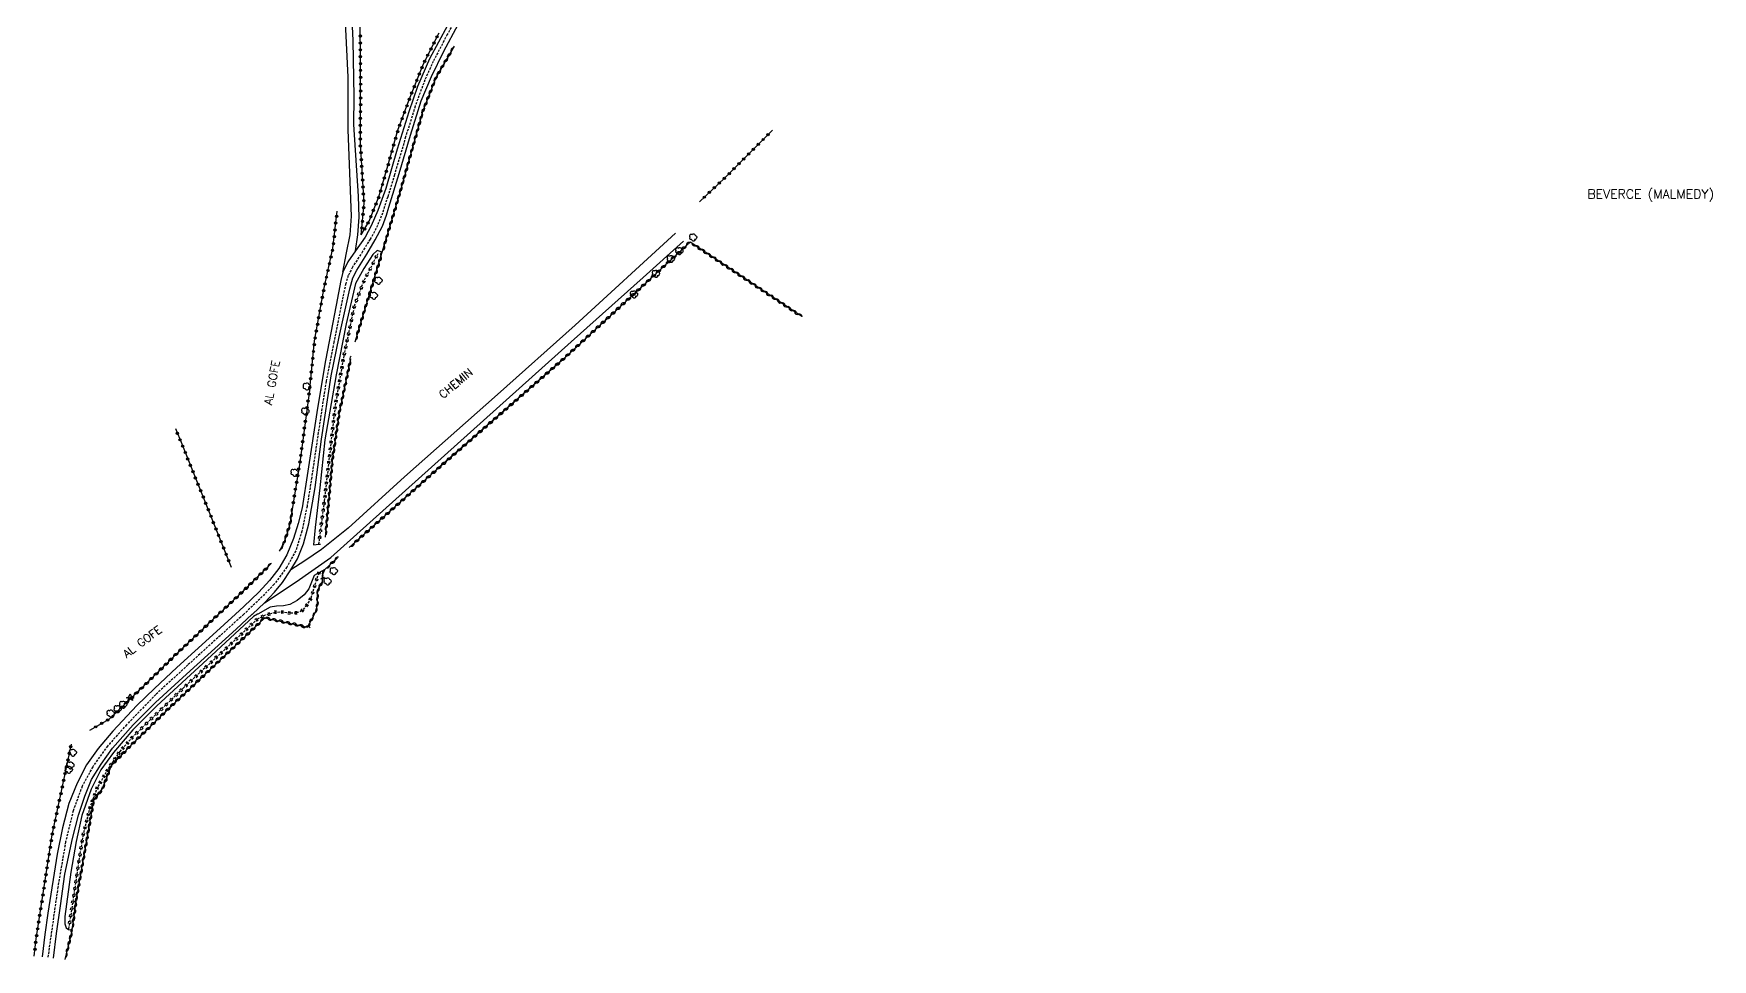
# Model space of a CAD drawing. Header units: millimetres. Extents: x 270000 to 271001, y 126000 to 127000.
# Drawn here: x 270116.8 to 270484, y 126595.5 to 126797.9 of the extents above; entities that cross this region are included whole.
import ezdxf
from ezdxf.enums import TextEntityAlignment as Align

# ---------------------------------------------------------------- set-up
doc = ezdxf.new("R2010")
doc.units = ezdxf.units.MM
doc.linetypes.add('DASHED', pattern=[0.75, 0.5, -0.25])
doc.layers.get('0').update_dxf_attribs({"linetype": 'CONTINUOUS'})
for name, color, linetype in [('W0001', 6, 'DASHED'), ('W0008', 7, 'CONTINUOUS'), ('W0071', 7, 'CONTINUOUS'), ('W0120', 7, 'CONTINUOUS'), ('W0211', 2, 'CONTINUOUS'), ('W0220', 5, 'DASHED'), ('W0300', 7, 'CONTINUOUS'), ('W0303', 7, 'CONTINUOUS'), ('W0310', 3, 'CONTINUOUS'), ('W0323', 7, 'CONTINUOUS'), ('W0980', 7, 'CONTINUOUS'), ('W0989', 7, 'CONTINUOUS')]:
    doc.layers.add(name, color=color, linetype=linetype)
doc.styles.get("Standard").update_dxf_attribs({"font": 'romans.shx', "width": 0.85})

# ---------------------------------------------------------------- blocks, each defined once
blk = doc.blocks.new('T300')
for p, q in [((-0.8, 0.51), (-0.86, 0.34)), ((-0.86, 0.34), (-0.86, 0.17)), ((-0.86, 0.17), (-0.74, 0.06)), ((-0.69, 0.63), (-0.8, 0.51)), ((-0.8, -0.06), (-0.74, 0.06)), ((-0.74, 0.06), (-0.69, 0.11)), ((-0.57, 0.69), (-0.69, 0.63)), ((-0.46, 0.69), (-0.57, 0.69)), ((-0.29, 0.63), (-0.46, 0.69)), ((-0.29, 0.63), (-0.17, 0.74)), ((-0.23, 0.57), (-0.29, 0.63)), ((-0.17, 0.74), (-0.06, 0.8)), ((-0.06, 0.8), (0.06, 0.8)), ((0.06, 0.8), (0.23, 0.74)), ((0.23, 0.74), (0.34, 0.63)), ((0.34, 0.63), (0.4, 0.51)), ((0.46, 0.46), (0.34, 0.46)), ((0.4, 0.51), (0.4, 0.46)), ((0.57, 0.4), (0.46, 0.46)), ((0.57, 0.4), (0.69, 0.29)), ((0.69, 0.29), (0.74, 0.17)), ((0.74, 0.06), (0.69, -0.17)), ((0.74, 0.17), (0.74, 0.06)), ((-0.8, -0.17), (-0.8, -0.06)), ((-0.8, -0.23), (-0.8, -0.17)), ((-0.74, -0.34), (-0.8, -0.23)), ((-0.69, -0.4), (-0.74, -0.34)), ((-0.51, -0.46), (-0.69, -0.4)), ((-0.4, -0.46), (-0.51, -0.46)), ((-0.4, -0.46), (-0.34, -0.46)), ((-0.34, -0.46), (-0.34, -0.4)), ((-0.34, -0.51), (-0.34, -0.46)), ((-0.29, -0.63), (-0.34, -0.51)), ((-0.17, -0.74), (-0.29, -0.63)), ((-0.06, -0.8), (-0.17, -0.74)), ((0.06, -0.8), (-0.06, -0.8)), ((0.17, -0.74), (0.06, -0.8)), ((0.23, -0.69), (0.17, -0.74)), ((0.29, -0.46), (0.23, -0.46)), ((0.29, -0.63), (0.23, -0.69)), ((0.46, -0.4), (0.29, -0.46)), ((0.34, -0.51), (0.29, -0.63)), ((0.34, -0.51), (0.34, -0.46)), ((0.57, -0.34), (0.46, -0.4)), ((0.63, -0.29), (0.57, -0.34)), ((0.69, -0.17), (0.63, -0.29))]:
    blk.add_line(p, q)
blk = doc.blocks.new('T303')
for p, q in [((-0.77, 0), (-0.28, 0.21)), ((-0.28, -0.21), (-0.77, 0)), ((-0.28, 0.21), (0, 0.83)), ((0, 0.83), (0.28, 0.21)), ((0.28, 0.21), (0.83, 0)), ((0.83, 0), (0.28, -0.21)), ((-0.49, -0.63), (-0.28, -0.21)), ((0, -0.35), (-0.49, -0.63)), ((0.56, -0.63), (0, -0.35)), ((0.28, -0.21), (0.56, -0.63))]:
    blk.add_line(p, q)
blk = doc.blocks.new('t323o')
at = {"color": 0, "linetype": 'Continuous'}
for radius in [0.25, 0.15]:
    blk.add_circle((0, 0), radius, dxfattribs=at)
blk = doc.blocks.new('t310o')
at = {"color": 0, "linetype": 'Continuous'}
for centre, start, end in [((-0.5, 0.38), 216.8699, 323.1304), ((0.5, -0.37), 36.8699, 143.1303)]:
    blk.add_arc(centre, 0.625, start, end, dxfattribs=at)
blk = doc.blocks.new('t220o')
at = {"color": 0, "linetype": 'Continuous'}
for p, q in [((-0.25, 0.25), (0.25, 0.25)), ((-0.25, -0.25), (0.25, -0.25))]:
    blk.add_line(p, q, dxfattribs=at)

msp = doc.modelspace()

# ---------------------------------------------------------------- linework, layer by layer
at = {"layer": 'W0001'}
for points in [[(270210.58, 126803.9), (270207.27, 126797.71), (270204.19, 126791.85), (270202.39, 126787.81), (270200.22, 126782.04), (270198.17, 126775.33), (270195.7, 126767.04), (270194.24, 126762.24), (270193.12, 126758.7), (270191.99, 126755.99), (270191.38, 126754.65), (270190.4, 126753.01), (270188.76, 126750.3), (270186.56, 126746.9), (270185.61, 126745.04), (270185.07, 126743.26), (270184.44, 126740.37), (270182.46, 126730.49), (270180.76, 126721.92), (270179.07, 126710.7), (270177.62, 126700.89), (270176.6, 126694.58), (270175.47, 126689.15), (270174.12, 126684.88), (270172.19, 126681.32), (270169.41, 126677.54), (270166.28, 126674.32), (270162.77, 126671.02), (270162.75, 126671)], [(270162.75, 126671), (270162.09, 126670.38), (270150.56, 126659.94), (270143.54, 126653.45), (270137.13, 126646.84), (270132.98, 126642.19), (270129.72, 126637.66), (270127.41, 126633.38), (270125.45, 126628.03), (270123.79, 126621.22), (270122.09, 126611.36), (270119.91, 126595.97)]]:
    msp.add_lwpolyline(points, dxfattribs=at)
at = {"layer": 'W0008'}
for points in [[(270207.32, 126799.66), (270203.39, 126792.39), (270200.79, 126786.35), (270198.88, 126780.8), (270196.33, 126772.66), (270193.81, 126764.07), (270192.09, 126759.23), (270190.66, 126755.89), (270189.35, 126753.4), (270187.2, 126750.43), (270185.49, 126748.01), (270184.43, 126745.74), (270184.02, 126743.96), (270182.96, 126738.53), (270180.61, 126726.46), (270178.87, 126716.05), (270176.75, 126702.27), (270175.57, 126694.22), (270174.63, 126690.8), (270173.66, 126687.54), (270172.17, 126684), (270170.43, 126681.02), (270168.41, 126678.39), (270166.05, 126675.85), (270162.77, 126672.68), (270160.96, 126671.02), (270160.93, 126671)], [(270164.62, 126671), (270164.65, 126671.02), (270167.31, 126673.51), (270169.52, 126675.83), (270171.23, 126677.95), (270173.07, 126680.68), (270174.48, 126683.14), (270175.84, 126686.4), (270176.97, 126690.77), (270178.38, 126698.72), (270179.73, 126709.23), (270181.91, 126723.14), (270183.62, 126731.64), (270185.97, 126742.15), (270186.65, 126744.51), (270187.46, 126746.19), (270189.69, 126749.69), (270191.53, 126752.85), (270193.1, 126755.86), (270193.98, 126758.22), (270194.52, 126760), (270196.73, 126767.33), (270199.23, 126775.72), (270201.59, 126783.21), (270203.83, 126788.52), (270206.53, 126794.07), (270209.68, 126799.91)], [(270160.93, 126671), (270156.01, 126666.5), (270148.11, 126659.34), (270143.26, 126654.75), (270139.34, 126651.06), (270134.13, 126645.44), (270130.89, 126641.62), (270128.39, 126638.09), (270126.29, 126634.06), (270124.51, 126629.59), (270123.1, 126624.31), (270121.98, 126618.56), (270119.9, 126605.63), (270119.22, 126600.95), (270118.68, 126596.11)], [(270121.13, 126595.83), (270121.79, 126601.19), (270122.66, 126607.25), (270123.65, 126614.2), (270125.29, 126621.94), (270126.62, 126627.04), (270127.99, 126631.26), (270129.44, 126634.85), (270131.59, 126638.23), (270134.06, 126641.7), (270138.59, 126646.8), (270143.48, 126651.72), (270150.23, 126657.9), (270161.08, 126667.7), (270164.62, 126671)]]:
    msp.add_lwpolyline(points, dxfattribs=at)
at = {"layer": 'W0071'}
for points in [[(270184.43, 126745.74), (270185.25, 126749.99), (270186.07, 126753.91), (270186.36, 126758.04), (270185.63, 126776.89), (270185.59, 126788.4), (270184.31, 126815.51)], [(270187.2, 126750.43), (270187.72, 126753.9), (270188, 126757.83), (270187.85, 126762.42), (270186.84, 126778.02), (270186.92, 126784.09), (270186.68, 126796.43), (270186.18, 126807.22)], [(270167.31, 126673.51), (270174.25, 126678.05), (270181.78, 126683.42), (270234.34, 126730.53), (270250.12, 126744.62), (270258.91, 126752.57)], [(270257.23, 126754.32), (270235.26, 126734.18), (270218.26, 126719), (270197.92, 126701.03), (270185.57, 126689.83), (270179.73, 126685.15), (270176.09, 126682.69), (270173.07, 126680.68)]]:
    msp.add_lwpolyline(points, dxfattribs=at)
at = {"layer": 'W0120'}
for points in [[(270177.99, 126686.14), (270179.2, 126686.29), (270179.53, 126686.33)], [(270180.48, 126680.81), (270179.15, 126680.03), (270178.18, 126679.46)]]:
    msp.add_lwpolyline(points, dxfattribs=at)
at = {"layer": 'W0211'}
for points in [[(270193.07, 126750.14), (270191.95, 126750.54), (270190.98, 126749.65), (270189.01, 126746.57), (270187.19, 126743.33), (270185.17, 126734.51), (270183, 126723.32), (270180.52, 126709.14), (270179.37, 126698.62), (270178.4, 126689.99), (270177.99, 126686.14)], [(270178.18, 126679.46), (270176.99, 126676.53), (270175.95, 126675.26), (270174.42, 126673.98), (270172.83, 126673.09), (270171.44, 126672.8), (270169.95, 126672.77), (270168.57, 126672.53), (270165.84, 126671.02), (270165.8, 126671)], [(270165.8, 126671), (270164.9, 126670.5), (270155.72, 126661.95), (270143.78, 126650.97), (270138.49, 126645.76), (270134.26, 126640.79), (270131.51, 126636.98), (270129.35, 126632.77), (270127.31, 126627), (270126.09, 126621.32), (270124.97, 126614.6), (270123.6, 126604.89), (270123.61, 126603.28), (270123.93, 126602.42), (270124.43, 126602.11), (270124.44, 126602.11), (270125.24, 126602.03)]]:
    msp.add_lwpolyline(points, dxfattribs=at)
at = {"layer": 'W0220'}
for points in [[(270179.2, 126686.29), (270180.45, 126695.82), (270182.83, 126716.66), (270184.7, 126727.45), (270186.99, 126738.35), (270188.85, 126743.4), (270192.16, 126749.89)], [(270179.15, 126680.03), (270177.43, 126674.51), (270176.55, 126672.98), (270175.46, 126671.73), (270174.27, 126671.26), (270172.91, 126671.2), (270171.4, 126671.44), (270169.61, 126671.38), (270168.34, 126671.02), (270168.26, 126671)], [(270168.26, 126671), (270167.47, 126670.78), (270165.82, 126669.99), (270149.48, 126654.8), (270138.45, 126644.17), (270135.65, 126640.98), (270133.38, 126637.67), (270130.77, 126633.21), (270129.11, 126628.82), (270127.62, 126622.84), (270126.63, 126616.83), (270124.44, 126602.11)]]:
    msp.add_lwpolyline(points, dxfattribs=at)
at = {"layer": 'W0310'}
for points in [[(270193.07, 126750.14), (270196.87, 126762.98), (270201.92, 126780.89), (270204.82, 126788.35), (270208.83, 126795.21)], [(270260.37, 126752.36), (270232.9, 126727), (270205.24, 126702.85), (270185.81, 126685.56)], [(270284.8, 126736.05), (270284.38, 126736.36), (270260.37, 126752.36)], [(270187.11, 126730.54), (270189.14, 126737.35), (270193.07, 126750.14)], [(270180.62, 126687.81), (270182.22, 126705.25), (270183.67, 126715.11), (270186.17, 126726.83)], [(270173.38, 126693.88), (270172.92, 126690.96), (270172.25, 126688.7), (270171.42, 126686.37), (270170.5, 126684.76)], [(270168.79, 126682.06), (270163.45, 126676.85), (270157.28, 126671.02), (270157.25, 126671)], [(270183.27, 126683.29), (270180.48, 126680.81)], [(270178.22, 126671), (270178.24, 126671.02), (270178.45, 126671.42), (270178.87, 126673.03), (270178.91, 126675.07), (270179, 126676.33), (270179.97, 126678.18), (270179.96, 126679.52), (270180.48, 126680.81)], [(270125.24, 126602.03), (270126.23, 126609.19), (270129.95, 126630.34), (270131.81, 126632.72), (270133.8, 126637.96), (270138.05, 126642.3), (270146.06, 126650.11), (270167.38, 126670.19), (270176.71, 126668.16), (270178.22, 126671)], [(270157.25, 126671), (270147.59, 126661.88), (270141.13, 126655.54), (270133.35, 126648.09)], [(270125.24, 126602.03), (270123.66, 126595.54)]]:
    msp.add_lwpolyline(points, dxfattribs=at)
at = {"layer": 'W0323'}
for points in [[(270188.47, 126753.92), (270189.07, 126760.82), (270188.26, 126773.85), (270188.33, 126783.77), (270188.23, 126808.91), (270188.84, 126820.26), (270189.56, 126829.53), (270189.84, 126838.11), (270189.23, 126844.69), (270187.76, 126855.13), (270185.43, 126864.5), (270185.21, 126870.12), (270186.09, 126875), (270186.1, 126875.1), (270186.78, 126879.1), (270189.39, 126880.68), (270194.28, 126883.91), (270199.98, 126887.71), (270203.74, 126890.95), (270208.03, 126893.76)], [(270188.47, 126753.92), (270190.16, 126756.93), (270192.33, 126762.22), (270194.28, 126769.01), (270196.49, 126776.82), (270198.87, 126783.32), (270202.05, 126791.3), (270205.49, 126798.09)], [(270278.42, 126776.83), (270267.93, 126766.29), (270262.42, 126761.15)], [(270177.26, 126720.97), (270178.26, 126730.76), (270180.26, 126741.98), (270182.28, 126751.02), (270183.19, 126759.13)], [(270177.26, 126720.97), (270175.04, 126704.19), (270173.62, 126695.69), (270173.38, 126693.88)], [(270147.8, 126711.61), (270149.2, 126708.22), (270154.64, 126694.74), (270160.03, 126681.29)], [(270129.08, 126645.63), (270133.35, 126648.09)], [(270116.89, 126596.27), (270117.34, 126600.02), (270120.86, 126622.79), (270125.05, 126642.62)]]:
    msp.add_lwpolyline(points, dxfattribs=at)

# ---------------------------------------------------------------- block references
at = {"layer": 'W0220'}
for p, rotation in [((270191.1, 126747.8), 62.98142969706326), ((270191.78, 126749.14), 62.98142969706326), ((270189.73, 126745.13), 62.98142969706326), ((270190.42, 126746.47), 62.98142969706326), ((270187.97, 126741), 69.7556738629917), ((270188.49, 126742.41), 69.7556738629917), ((270189.05, 126743.79), 62.98142969706326), ((270186.65, 126736.71), 78.12563506861862), ((270186.95, 126738.18), 78.12563506861862), ((270187.45, 126739.59), 69.7556738629917), ((270186.03, 126733.77), 78.12563506861862), ((270186.34, 126735.24), 78.12563506861862), ((270185.1, 126729.37), 78.12563506861862), ((270185.41, 126730.84), 78.12563506861862), ((270185.72, 126732.31), 78.12563506861862), ((270184.52, 126726.43), 80.19180625016863), ((270184.79, 126727.9), 78.12563506861862), ((270183.76, 126721.99), 80.19180625016863), ((270184.01, 126723.47), 80.19180625016863), ((270184.27, 126724.95), 80.19180625016863), ((270183.24, 126719.04), 80.19180625016863), ((270183.5, 126720.52), 80.19180625016863), ((270182.6, 126714.59), 83.46096281029168), ((270182.77, 126716.08), 83.46096281029168), ((270182.99, 126717.56), 80.19180625016863), ((270182.25, 126711.61), 83.46096281029168), ((270182.42, 126713.1), 83.46096281029168), ((270181.91, 126708.62), 83.46096281029168), ((270182.08, 126710.12), 83.46096281029168), ((270181.4, 126704.15), 83.46096281029168), ((270181.57, 126705.64), 83.46096281029168), ((270181.74, 126707.13), 83.46096281029168), ((270181.06, 126701.17), 83.46096281029168), ((270181.23, 126702.66), 83.46096281029168), ((270180.55, 126696.7), 83.46096281029168), ((270180.72, 126698.19), 83.46096281029168), ((270180.89, 126699.68), 83.46096281029168), ((270180.17, 126693.73), 82.54238804753761), ((270180.37, 126695.21), 82.54238804753761), ((270179.59, 126689.26), 82.54238804753761), ((270179.78, 126690.75), 82.54238804753761), ((270179.98, 126692.24), 82.54238804753761), ((270179.39, 126687.78), 82.54238804753761), ((270178.68, 126678.53), 252.6897049226786), ((270179.13, 126679.96), 252.6897049226786), ((270177.28, 126674.26), 240.3157277563913), ((270177.79, 126675.67), 252.6897049226786), ((270178.23, 126677.1), 252.6897049226786), ((270166.83, 126670.47), 205.6806239752597), ((270168.23, 126670.99), 195.8494392341186), ((270169.7, 126671.39), 181.8888911262461), ((270171.2, 126671.44), 181.8888911262461), ((270172.69, 126671.24), 170.926013330909), ((270174.18, 126671.26), 182.6082910168624), ((270175.55, 126671.83), 228.7589109936796), ((270176.54, 126672.96), 228.7589109936796), ((270163.35, 126667.69), 222.90350785634), ((270164.45, 126668.71), 222.90350785634), ((270165.54, 126669.73), 222.90350785634), ((270158.95, 126663.6), 222.90350785634), ((270160.05, 126664.62), 222.90350785634), ((270161.15, 126665.64), 222.90350785634), ((270162.25, 126666.66), 222.90350785634), ((270154.56, 126659.52), 222.90350785634), ((270155.66, 126660.54), 222.90350785634), ((270156.75, 126661.56), 222.90350785634), ((270157.85, 126662.58), 222.90350785634), ((270151.26, 126656.45), 222.90350785634), ((270152.36, 126657.47), 222.90350785634), ((270153.46, 126658.49), 222.90350785634), ((270146.91, 126652.32), 223.9287554017546), ((270147.99, 126653.36), 223.9287554017546), ((270149.07, 126654.4), 223.9287554017546), ((270150.16, 126655.43), 222.90350785634), ((270143.67, 126649.2), 223.9287554017546), ((270144.75, 126650.24), 223.9287554017546), ((270145.83, 126651.28), 223.9287554017546), ((270139.35, 126645.04), 223.9287554017546), ((270140.43, 126646.08), 223.9287554017546), ((270141.51, 126647.12), 223.9287554017546), ((270142.59, 126648.16), 223.9287554017546), ((270136.31, 126641.72), 228.7861819564226), ((270137.29, 126642.85), 228.7861819564226), ((270138.28, 126643.98), 228.7861819564226), ((270133.66, 126638.09), 235.4774916604991), ((270134.51, 126639.32), 235.4774916604991), ((270135.36, 126640.56), 235.4774916604991), ((270131.36, 126634.23), 239.6390144355274), ((270132.12, 126635.52), 239.6390144355274), ((270132.88, 126636.81), 239.6390144355274), ((270129.59, 126630.1), 249.3753627839705), ((270130.12, 126631.5), 249.3753627839705), ((270130.65, 126632.91), 249.3753627839705), ((270128.72, 126627.24), 255.9930626802638), ((270129.08, 126628.69), 255.9930626802638), ((270127.63, 126622.87), 255.9930626802638), ((270127.99, 126624.32), 255.9930626802638), ((270128.35, 126625.78), 255.9930626802638), ((270127.14, 126619.91), 260.6567378020101), ((270127.38, 126621.39), 260.6567378020101), ((270126.43, 126615.47), 261.5393099878656), ((270126.65, 126616.95), 260.6567378020101), ((270126.9, 126618.43), 260.6567378020101), ((270125.99, 126612.5), 261.5393099878656), ((270126.21, 126613.98), 261.5393099878656), ((270125.55, 126609.53), 261.5393099878656), ((270125.77, 126611.02), 261.5393099878656), ((270124.88, 126605.08), 261.5393099878656), ((270125.11, 126606.56), 261.5393099878656), ((270125.33, 126608.05), 261.5393099878656), ((270124.66, 126603.6), 261.5393099878656)]:
    msp.add_blockref('t220o', p, dxfattribs=dict(at, rotation=rotation))
at = {"layer": 'W0300', "rotation": 359.9999899820874}
for p in [(270261.11, 126753.34), (270256.23, 126748.65), (270258.08, 126750.37), (270192.26, 126743.91), (270252.95, 126745.4), (270191.24, 126740.62), (270248.17, 126740.89), (270176.6, 126720.76), (270176.27, 126715.32), (270173.92, 126701.92), (270181.13, 126678.15), (270182.49, 126680.4), (270133.69, 126649.27), (270135.24, 126650.26), (270136.43, 126651.21), (270125.42, 126640.71), (270124.53, 126636.99), (270124.87, 126637.94)]:
    msp.add_blockref('T300', p, dxfattribs=at)
at = {"layer": 'W0303', "rotation": 359.9999899820874}
msp.add_blockref('T303', (270137.91, 126652.75), dxfattribs=at)
at = {"layer": 'W0310'}
for p, rotation in [((270206.58, 126791.37), 59.65023127232154), ((270207.34, 126792.66), 59.65023127232154), ((270208.1, 126793.95), 59.65023127232154), ((270204.45, 126787.41), 68.79217000311206), ((270205.07, 126788.78), 59.65023127232154), ((270205.82, 126790.07), 59.65023127232154), ((270203.37, 126784.62), 68.79217000311206), ((270203.91, 126786.01), 68.79217000311206), ((270201.79, 126780.41), 74.2402415383335), ((270202.28, 126781.82), 68.79217000311206), ((270202.82, 126783.22), 68.79217000311206), ((270200.97, 126777.52), 74.2402415383335), ((270201.38, 126778.96), 74.2402415383335), ((270199.75, 126773.19), 74.2402415383335), ((270200.16, 126774.63), 74.2402415383335), ((270200.56, 126776.07), 74.2402415383335), ((270198.93, 126770.3), 74.2402415383335), ((270199.34, 126771.74), 74.2402415383335), ((270197.71, 126765.97), 74.2402415383335), ((270198.12, 126767.41), 74.2402415383335), ((270198.53, 126768.86), 74.2402415383335), ((270196.47, 126761.64), 73.52115457442738), ((270196.9, 126763.08), 74.2402415383335), ((270197.3, 126764.53), 74.2402415383335), ((270195.62, 126758.77), 73.52115457442738), ((270196.05, 126760.2), 73.52115457442738), ((270194.34, 126754.45), 73.52115457442738), ((270194.77, 126755.89), 73.52115457442738), ((270195.2, 126757.33), 73.52115457442738), ((270193.49, 126751.57), 73.52115457442738), ((270193.92, 126753.01), 73.52115457442738), ((270259.55, 126751.6), 222.7137215750153), ((270261.62, 126751.53), 146.3198440000285), ((270192.34, 126747.77), 72.93758888805293), ((270192.78, 126749.2), 72.93758888805293), ((270255.14, 126747.53), 222.7137215750153), ((270256.24, 126748.55), 222.7137215750153), ((270257.34, 126749.57), 222.7137215750153), ((270258.45, 126750.59), 222.7137215750153), ((270262.86, 126750.7), 146.3198440000285), ((270264.11, 126749.86), 146.3198440000285), ((270265.36, 126749.03), 146.3198440000285), ((270266.61, 126748.2), 146.3198440000285), ((270267.86, 126747.37), 146.3198440000285), ((270191.02, 126743.47), 72.93758888805293), ((270191.46, 126744.9), 72.93758888805293), ((270191.9, 126746.33), 72.93758888805293), ((270250.73, 126743.46), 222.7137215750153), ((270251.83, 126744.48), 222.7137215750153), ((270252.94, 126745.5), 222.7137215750153), ((270254.04, 126746.52), 222.7137215750153), ((270269.1, 126746.54), 146.3198440000285), ((270270.35, 126745.71), 146.3198440000285), ((270271.6, 126744.87), 146.3198440000285), ((270272.85, 126744.04), 146.3198440000285), ((270190.14, 126740.6), 72.93758888805293), ((270190.58, 126742.03), 72.93758888805293), ((270247.43, 126740.41), 222.7137215750153), ((270248.53, 126741.43), 222.7137215750153), ((270249.63, 126742.45), 222.7137215750153), ((270274.1, 126743.21), 146.3198440000285), ((270275.35, 126742.38), 146.3198440000285), ((270276.59, 126741.55), 146.3198440000285), ((270277.84, 126740.71), 146.3198440000285), ((270279.09, 126739.88), 146.3198440000285), ((270188.83, 126736.29), 73.40196993756237), ((270189.26, 126737.73), 72.93758888805293), ((270189.7, 126739.16), 72.93758888805293), ((270243.02, 126736.34), 222.7137215750153), ((270244.12, 126737.36), 222.7137215750153), ((270245.22, 126738.38), 222.7137215750153), ((270246.32, 126739.39), 222.7137215750153), ((270280.34, 126739.05), 146.3198440000285), ((270281.59, 126738.22), 146.3198440000285), ((270282.83, 126737.39), 146.3198440000285), ((270284.08, 126736.56), 146.3198440000285), ((270187.97, 126733.42), 73.40196993756237), ((270188.4, 126734.86), 73.40196993756237), ((270239.71, 126733.29), 222.7137215750153), ((270240.81, 126734.31), 222.7137215750153), ((270241.91, 126735.32), 222.7137215750153), ((270187.54, 126731.98), 73.40196993756237), ((270235.3, 126729.22), 222.7137215750153), ((270236.4, 126730.24), 222.7137215750153), ((270237.51, 126731.25), 222.7137215750153), ((270238.61, 126732.27), 222.7137215750153), ((270185.76, 126724.91), 77.93397299163809), ((270186.08, 126726.38), 77.93397299163809), ((270230.84, 126725.21), 221.1250022168776), ((270231.97, 126726.19), 221.1250022168776), ((270233.1, 126727.18), 222.7137215750153), ((270234.2, 126728.2), 222.7137215750153), ((270185.14, 126721.98), 77.93397299163809), ((270185.45, 126723.44), 77.93397299163809), ((270227.45, 126722.25), 221.1250022168776), ((270228.58, 126723.23), 221.1250022168776), ((270229.71, 126724.22), 221.1250022168776), ((270184.2, 126717.58), 77.93397299163809), ((270184.51, 126719.04), 77.93397299163809), ((270184.82, 126720.51), 77.93397299163809), ((270222.93, 126718.3), 221.1250022168776), ((270224.06, 126719.29), 221.1250022168776), ((270225.19, 126720.27), 221.1250022168776), ((270226.32, 126721.26), 221.1250022168776), ((270183.6, 126714.64), 81.61705085704072), ((270183.88, 126716.11), 77.93397299163809), ((270218.41, 126714.35), 221.1250022168776), ((270219.54, 126715.34), 221.1250022168776), ((270220.67, 126716.33), 221.1250022168776), ((270221.8, 126717.31), 221.1250022168776), ((270182.94, 126710.19), 81.61705085704072), ((270183.16, 126711.67), 81.61705085704072), ((270183.38, 126713.15), 81.61705085704072), ((270213.89, 126710.41), 221.1250022168776), ((270215.02, 126711.39), 221.1250022168776), ((270216.15, 126712.38), 221.1250022168776), ((270217.28, 126713.37), 221.1250022168776), ((270182.51, 126707.22), 81.61705085704072), ((270182.73, 126708.7), 81.61705085704072), ((270210.5, 126707.45), 221.1250022168776), ((270211.63, 126708.43), 221.1250022168776), ((270212.76, 126709.42), 221.1250022168776), ((270182.12, 126704.24), 84.75818005309264), ((270182.29, 126705.73), 81.61705085704072), ((270205.98, 126703.5), 221.1250022168776), ((270207.11, 126704.49), 221.1250022168776), ((270208.24, 126705.47), 221.1250022168776), ((270209.37, 126706.46), 221.1250022168776), ((270181.71, 126699.76), 84.75818005309264), ((270181.85, 126701.26), 84.75818005309264), ((270181.99, 126702.75), 84.75818005309264), ((270201.5, 126699.52), 221.6732284874304), ((270202.62, 126700.52), 221.6732284874304), ((270203.74, 126701.51), 221.6732284874304), ((270204.86, 126702.51), 221.6732284874304), ((270181.44, 126696.77), 84.75818005309264), ((270181.58, 126698.27), 84.75818005309264), ((270198.14, 126696.53), 221.6732284874304), ((270199.26, 126697.52), 221.6732284874304), ((270200.38, 126698.52), 221.6732284874304), ((270173.28, 126693.25), 261.1181428946002), ((270181.03, 126692.29), 84.75818005309264), ((270181.17, 126693.79), 84.75818005309264), ((270181.3, 126695.28), 84.75818005309264), ((270193.65, 126692.54), 221.6732284874304), ((270194.77, 126693.54), 221.6732284874304), ((270195.89, 126694.53), 221.6732284874304), ((270197.02, 126695.53), 221.6732284874304), ((270172.3, 126688.87), 253.3542423541454), ((270172.73, 126690.31), 253.3542423541454), ((270173.05, 126691.77), 261.1181428946002), ((270180.75, 126689.31), 84.75818005309264), ((270180.89, 126690.8), 84.75818005309264), ((270189.17, 126688.55), 221.6732284874304), ((270190.29, 126689.55), 221.6732284874304), ((270191.41, 126690.54), 221.6732284874304), ((270192.53, 126691.54), 221.6732284874304), ((270171.25, 126686.06), 240.0937117436343), ((270171.81, 126687.45), 250.4752973543952), ((270186.93, 126686.55), 221.6732284874304), ((270188.05, 126687.55), 221.6732284874304), ((270168.08, 126681.37), 224.3213647758788), ((270181.6, 126681.81), 221.6845766505443), ((270182.72, 126682.81), 221.6845766505443), ((270164.87, 126678.23), 224.3213647758788), ((270165.94, 126679.28), 224.3213647758788), ((270167.01, 126680.33), 224.3213647758788), ((270179.96, 126678.15), 62.31020819065688), ((270180.01, 126679.64), 68.12234866900566), ((270160.52, 126674.09), 223.3380574493543), ((270161.62, 126675.12), 223.3380574493543), ((270162.71, 126676.15), 223.3380574493543), ((270163.79, 126677.18), 224.3213647758788), ((270179.26, 126676.82), 62.31020819065688), ((270178.93, 126675.39), 85.9985464519427), ((270178.89, 126673.89), 88.76440025623555), ((270157.17, 126670.93), 223.3346812685993), ((270158.34, 126672.03), 223.3380574493543), ((270159.43, 126673.06), 223.3380574493543), ((270177.92, 126670.44), 61.84270339482313), ((270178.71, 126672.41), 75.42845387569382), ((270152.81, 126666.81), 223.3346812685993), ((270153.9, 126667.84), 223.3346812685993), ((270154.99, 126668.87), 223.3346812685993), ((270156.08, 126669.9), 223.3346812685993), ((270164.19, 126667.19), 43.27602793463326), ((270165.29, 126668.22), 43.27602793463326), ((270166.38, 126669.25), 43.27602793463326), ((270167.5, 126670.16), 347.7362466323717), ((270168.97, 126669.84), 347.7362466323717), ((270170.43, 126669.53), 347.7362466323717), ((270171.9, 126669.21), 347.7362466323717), ((270173.36, 126668.89), 347.7362466323717), ((270174.83, 126668.57), 347.7362466323717), ((270176.3, 126668.25), 347.7362466323717), ((270177.22, 126669.12), 61.84270339482313), ((270148.44, 126662.69), 223.3346812685993), ((270149.54, 126663.72), 223.3346812685993), ((270150.63, 126664.75), 223.3346812685993), ((270151.72, 126665.78), 223.3346812685993), ((270159.83, 126663.08), 43.27602793463326), ((270160.92, 126664.1), 43.27602793463326), ((270162.01, 126665.13), 43.27602793463326), ((270163.1, 126666.16), 43.27602793463326), ((270145.22, 126659.55), 224.4626999066362), ((270146.29, 126660.61), 224.4626999066362), ((270147.36, 126661.66), 224.4626999066362), ((270155.46, 126658.96), 43.27602793463326), ((270156.55, 126659.99), 43.27602793463326), ((270157.64, 126661.02), 43.27602793463326), ((270158.73, 126662.05), 43.27602793463326), ((270140.93, 126655.35), 223.8004802574763), ((270142.01, 126656.4), 224.4626999066362), ((270143.08, 126657.45), 224.4626999066362), ((270144.15, 126658.5), 224.4626999066362), ((270152.18, 126655.88), 43.27602793463326), ((270153.27, 126656.91), 43.27602793463326), ((270154.37, 126657.93), 43.27602793463326), ((270137.68, 126652.24), 223.8004802574763), ((270138.77, 126653.28), 223.8004802574763), ((270139.85, 126654.32), 223.8004802574763), ((270147.81, 126651.77), 43.27602793463326), ((270148.9, 126652.79), 43.27602793463326), ((270150, 126653.82), 43.27602793463326), ((270151.09, 126654.85), 43.27602793463326), ((270134.44, 126649.13), 223.8004802574763), ((270135.52, 126650.16), 223.8004802574763), ((270136.6, 126651.2), 223.8004802574763), ((270144.56, 126648.65), 44.27550928401237), ((270145.64, 126649.7), 44.27550928401237), ((270146.72, 126650.74), 43.27602793463326), ((270140.27, 126644.47), 44.27550928401237), ((270141.34, 126645.51), 44.27550928401237), ((270142.41, 126646.56), 44.27550928401237), ((270143.49, 126647.61), 44.27550928401237), ((270137.07, 126641.3), 45.64029870257355), ((270138.12, 126642.37), 44.27550928401237), ((270139.19, 126643.42), 44.27550928401237), ((270133.33, 126636.72), 69.23235574710971), ((270133.92, 126638.08), 45.64029870257355), ((270134.97, 126639.16), 45.64029870257355), ((270136.02, 126640.23), 45.64029870257355), ((270132.27, 126633.91), 69.23235574710971), ((270132.8, 126635.31), 69.23235574710971), ((270129.92, 126630.14), 80.00824862642281), ((270130.75, 126631.36), 51.93020711968649), ((270131.68, 126632.54), 51.93020711968649), ((270129.14, 126625.71), 80.00824862642281), ((270129.4, 126627.19), 80.00824862642281), ((270129.66, 126628.66), 80.00824862642281), ((270128.62, 126622.75), 80.00824862642281), ((270128.88, 126624.23), 80.00824862642281), ((270128.1, 126619.8), 80.00824862642281), ((270128.36, 126621.28), 80.00824862642281), ((270127.32, 126615.37), 80.00824862642281), ((270127.58, 126616.85), 80.00824862642281), ((270127.84, 126618.32), 80.00824862642281), ((270126.79, 126612.41), 80.00824862642281), ((270127.05, 126613.89), 80.00824862642281), ((270126.06, 126607.97), 82.14452072083778), ((270126.27, 126609.46), 80.00824862642281), ((270126.53, 126610.94), 80.00824862642281), ((270125.65, 126605), 82.14452072083778), ((270125.85, 126606.49), 82.14452072083778), ((270125.08, 126601.37), 256.3694436542971), ((270125.44, 126603.52), 82.14452072083778), ((270124.02, 126597), 256.3694436542971), ((270124.37, 126598.45), 256.3694436542971), ((270124.73, 126599.91), 256.3694436542971)]:
    msp.add_blockref('t310o', p, dxfattribs=dict(at, rotation=rotation))
at = {"layer": 'W0323'}
for p, rotation in [((270188.28, 126797.37), 90.20741081873743), ((270188.28, 126795.87), 90.20741081873743), ((270204.37, 126795.89), 63.14217956215264), ((270205.05, 126797.22), 63.14217956215264), ((270188.29, 126794.37), 90.20741081873743), ((270188.29, 126792.87), 90.20741081873743), ((270202.34, 126791.87), 63.14217956215264), ((270203.01, 126793.21), 63.14217956215264), ((270203.69, 126794.55), 63.14217956215264), ((270188.3, 126791.37), 90.20741081873743), ((270188.3, 126789.87), 90.20741081873743), ((270188.31, 126788.37), 90.20741081873743), ((270201.18, 126789.11), 68.31628915556549), ((270201.73, 126790.5), 68.31628915556549), ((270188.31, 126786.87), 90.20741081873743), ((270188.32, 126785.37), 90.20741081873743), ((270199.51, 126784.93), 68.31628915556549), ((270200.07, 126786.32), 68.31628915556549), ((270200.62, 126787.71), 68.31628915556549), ((270188.3, 126780.87), 89.60159779590963), ((270188.32, 126782.37), 89.60159779590963), ((270188.32, 126783.87), 90.20741081873743), ((270197.92, 126780.72), 69.90021890590867), ((270198.44, 126782.13), 69.90021890590867), ((270198.96, 126783.53), 68.31628915556549), ((270188.28, 126777.87), 89.60159779590963), ((270188.29, 126779.37), 89.60159779590963), ((270196.89, 126777.9), 69.90021890590867), ((270197.41, 126779.31), 69.90021890590867), ((270188.26, 126774.87), 89.60159779590963), ((270188.27, 126776.37), 89.60159779590963), ((270188.29, 126773.37), 93.55279067822858), ((270195.58, 126773.6), 74.1786564058834), ((270195.99, 126775.04), 74.1786564058834), ((270196.4, 126776.48), 74.1786564058834), ((270275.31, 126773.71), 225.1241738524384), ((270276.37, 126774.77), 225.1241738524384), ((270277.43, 126775.83), 225.1241738524384), ((270188.38, 126771.88), 93.55279067822858), ((270188.47, 126770.38), 93.55279067822858), ((270194.76, 126770.71), 74.1786564058834), ((270195.17, 126772.15), 74.1786564058834), ((270272.13, 126770.52), 225.1241738524384), ((270273.19, 126771.58), 225.1241738524384), ((270274.25, 126772.64), 225.1241738524384), ((270188.56, 126768.88), 93.55279067822858), ((270188.66, 126767.38), 93.55279067822858), ((270193.53, 126766.38), 73.93528452804522), ((270193.94, 126767.83), 73.93528452804522), ((270194.36, 126769.27), 74.1786564058834), ((270267.9, 126766.27), 223.054326305807), ((270268.96, 126767.33), 225.1241738524384), ((270270.02, 126768.39), 225.1241738524384), ((270271.08, 126769.46), 225.1241738524384), ((270188.75, 126765.89), 93.55279067822858), ((270188.84, 126764.39), 93.55279067822858), ((270188.94, 126762.89), 93.55279067822858), ((270192.7, 126763.5), 73.93528452804522), ((270193.11, 126764.94), 73.93528452804522), ((270264.61, 126763.2), 223.054326305807), ((270265.71, 126764.22), 223.054326305807), ((270266.8, 126765.24), 223.054326305807), ((270188.99, 126759.9), 85.07687151321876), ((270189.03, 126761.4), 93.55279067822858), ((270191.13, 126759.29), 67.74844788160125), ((270191.7, 126760.68), 67.74844788160125), ((270192.26, 126762.07), 67.74844788160125), ((270263.52, 126762.17), 223.054326305807), ((270182.73, 126755), 83.61324778035045), ((270182.89, 126756.49), 83.61324778035045), ((270183.06, 126757.98), 83.61324778035045), ((270188.6, 126755.42), 85.07687151321876), ((270188.73, 126756.91), 85.07687151321876), ((270188.86, 126758.41), 85.07687151321876), ((270189.21, 126755.23), 60.64857938202443), ((270189.94, 126756.54), 60.64857938202443), ((270190.56, 126757.9), 67.74844788160125), ((270182.39, 126752.02), 83.61324778035045), ((270182.56, 126753.51), 83.61324778035045), ((270181.52, 126747.61), 77.38607738217281), ((270181.84, 126749.07), 77.38607738217281), ((270182.17, 126750.53), 77.38607738217281), ((270180.86, 126744.68), 77.38607738217281), ((270181.19, 126746.14), 77.38607738217281), ((270179.95, 126740.27), 79.91334927331334), ((270180.22, 126741.75), 79.91334927331334), ((270180.53, 126743.21), 77.38607738217281), ((270179.43, 126737.32), 79.91334927331334), ((270179.69, 126738.8), 79.91334927331334), ((270178.9, 126734.36), 79.91334927331334), ((270179.17, 126735.84), 79.91334927331334), ((270178.18, 126729.93), 84.17235742463191), ((270178.38, 126731.41), 79.91334927331334), ((270178.64, 126732.89), 79.91334927331334), ((270177.87, 126726.94), 84.17235742463191), ((270178.02, 126728.43), 84.17235742463191), ((270177.42, 126722.46), 84.17235742463191), ((270177.57, 126723.96), 84.17235742463191), ((270177.72, 126725.45), 84.17235742463191), ((270177.02, 126719.12), 262.4534486949341), ((270177.21, 126720.6), 262.4534486949341), ((270176.43, 126714.66), 262.4534486949341), ((270176.62, 126716.14), 262.4534486949341), ((270176.82, 126717.63), 262.4534486949341), ((270176.03, 126711.68), 262.4534486949341), ((270176.23, 126713.17), 262.4534486949341), ((270148.25, 126710.51), 292.5004168321907), ((270148.83, 126709.12), 292.5004168321907), ((270149.4, 126707.74), 291.9778432957029), ((270175.44, 126707.22), 262.4534486949341), ((270175.64, 126708.71), 262.4534486949341), ((270175.84, 126710.2), 262.4534486949341), ((270149.96, 126706.35), 291.9778432957029), ((270150.52, 126704.95), 291.9778432957029), ((270151.08, 126703.56), 291.9778432957029), ((270175.05, 126704.25), 262.4534486949341), ((270175.24, 126705.73), 262.4534486949341), ((270151.64, 126702.17), 291.9778432957029), ((270152.2, 126700.78), 291.9778432957029), ((270174.56, 126701.29), 260.5420501807201), ((270174.8, 126702.77), 260.5420501807201), ((270152.77, 126699.39), 291.9778432957029), ((270153.33, 126698), 291.9778432957029), ((270153.89, 126696.61), 291.9778432957029), ((270173.82, 126696.85), 260.5420501807201), ((270174.06, 126698.33), 260.5420501807201), ((270174.31, 126699.81), 260.5420501807201), ((270154.45, 126695.22), 291.9778432957029), ((270155.01, 126693.83), 291.836652608972), ((270173.58, 126695.37), 262.3576982234266), ((270155.57, 126692.43), 291.836652608972), ((270156.12, 126691.04), 291.836652608972), ((270156.68, 126689.65), 291.836652608972), ((270157.24, 126688.26), 291.836652608972), ((270157.8, 126686.86), 291.836652608972), ((270158.36, 126685.47), 291.836652608972), ((270158.91, 126684.08), 291.836652608972), ((270159.47, 126682.69), 291.836652608972), ((270130.38, 126646.38), 29.89915376462979), ((270131.68, 126647.13), 29.89915376462979), ((270132.98, 126647.87), 29.89915376462979), ((270124.93, 126642.05), 78.06592619913687), ((270124, 126637.65), 78.06592619913687), ((270124.31, 126639.11), 78.06592619913687), ((270124.62, 126640.58), 78.06592619913687), ((270123.38, 126634.71), 78.06592619913687), ((270123.69, 126636.18), 78.06592619913687), ((270122.45, 126630.31), 78.06592619913687), ((270122.76, 126631.77), 78.06592619913687), ((270123.07, 126633.24), 78.06592619913687), ((270121.83, 126627.37), 78.06592619913687), ((270122.14, 126628.84), 78.06592619913687), ((270120.89, 126622.97), 78.06592619913687), ((270121.2, 126624.44), 78.06592619913687), ((270121.52, 126625.9), 78.06592619913687), ((270120.43, 126620.01), 81.22433376205191), ((270120.66, 126621.49), 81.22433376205191), ((270119.74, 126615.56), 81.22433376205191), ((270119.97, 126617.04), 81.22433376205191), ((270120.2, 126618.52), 81.22433376205191), ((270119.28, 126612.59), 81.22433376205191), ((270119.51, 126614.08), 81.22433376205191), ((270118.6, 126608.15), 81.22433376205191), ((270118.82, 126609.63), 81.22433376205191), ((270119.05, 126611.11), 81.22433376205191), ((270118.14, 126605.18), 81.22433376205191), ((270118.37, 126606.66), 81.22433376205191), ((270117.45, 126600.73), 81.22433376205191), ((270117.68, 126602.22), 81.22433376205191), ((270117.91, 126603.7), 81.22433376205191), ((270117.07, 126597.76), 83.05727875412018), ((270117.25, 126599.25), 83.05727875412018)]:
    msp.add_blockref('t323o', p, dxfattribs=dict(at, rotation=rotation))

# ---------------------------------------------------------------- texts
at = {"layer": 'W0980'}
msp.add_text('BEVERCE (MALMEDY)', height=2, dxfattribs=at).set_placement((270470.5, 126762.72), align=Align.MIDDLE)
at = {"layer": 'W0989'}
for s, rotation, p in [('AL GOFE', 79.8131, (270168.92, 126716.66)), ('CHEMIN', 39.7436, (270206.35, 126718.02)), ('AL GOFE', 36.7518, (270137.16, 126661.36))]:
    msp.add_text(s, height=1.75, rotation=rotation, dxfattribs=at).set_placement(p)

doc.saveas('drawing.dxf')
